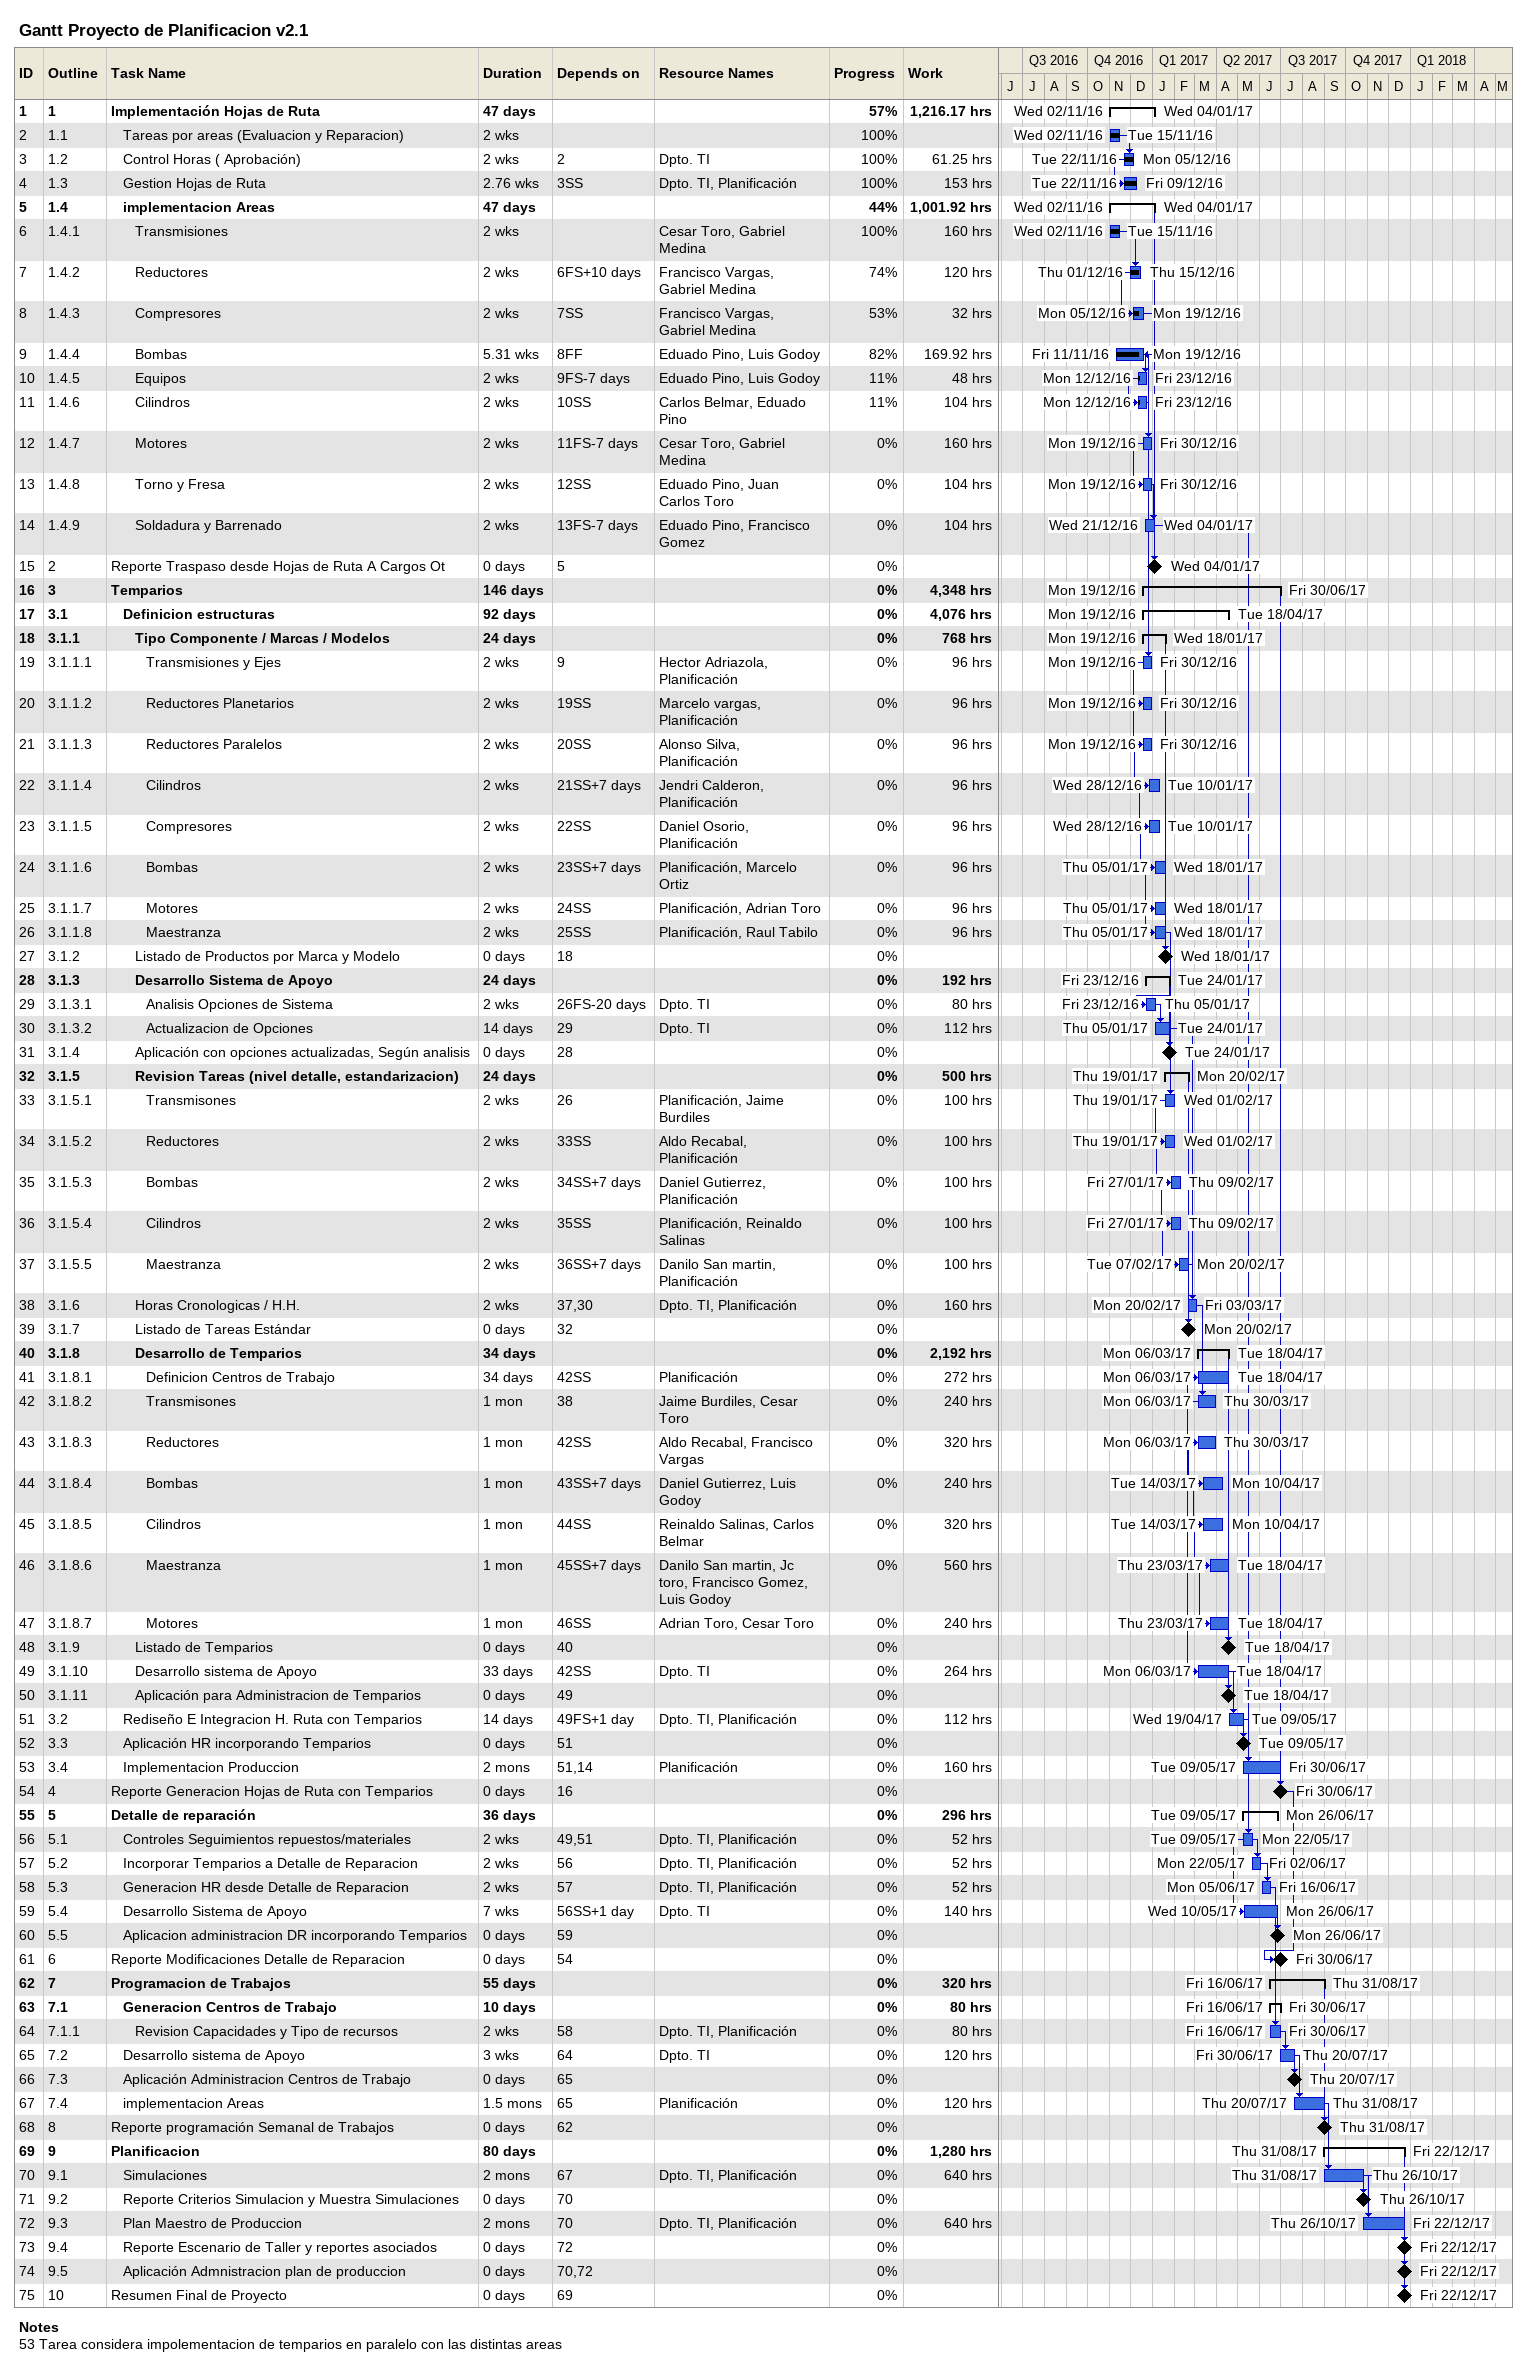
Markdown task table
Gantt Proyecto de Planificacion v2.1

| ID | WBS | Task | Duration | Start | Finish | Predecessors | Resources | % complete | Work (h) |
|---|---|---|---|---|---|---|---|---|---|
| 1 | 1 | **Implementación Hojas de Ruta** | 47d | 2016-11-02 | 2017-01-04 |  |  | 57 | 1216.17 |
| 2 | 1.1 | Tareas por areas (Evaluacion y Reparacion) | 2w | 2016-11-02 | 2016-11-15 |  |  | 100 |  |
| 3 | 1.2 | Control Horas ( Aprobación) | 2w | 2016-11-22 | 2016-12-05 | 2 | Dpto. TI | 100 | 61.25 |
| 4 | 1.3 | Gestion Hojas de Ruta | 2.76w | 2016-11-22 | 2016-12-09 | 3SS | Dpto. TI, Planificación | 100 | 153 |
| 5 | 1.4 | **implementacion Areas** | 47d | 2016-11-02 | 2017-01-04 |  |  | 44 | 1001.92 |
| 6 | 1.4.1 | Transmisiones | 2w | 2016-11-02 | 2016-11-15 |  | Cesar Toro, Gabriel Medina | 100 | 160 |
| 7 | 1.4.2 | Reductores | 2w | 2016-12-01 | 2016-12-15 | 6FS+10d | Francisco Vargas, Gabriel Medina | 74 | 120 |
| 8 | 1.4.3 | Compresores | 2w | 2016-12-05 | 2016-12-19 | 7SS | Francisco Vargas, Gabriel Medina | 53 | 32 |
| 9 | 1.4.4 | Bombas | 5.31w | 2016-11-11 | 2016-12-19 | 8FF | Eduado Pino, Luis Godoy | 82 | 169.92 |
| 10 | 1.4.5 | Equipos | 2w | 2016-12-12 | 2016-12-23 | 9FS-7d | Eduado Pino, Luis Godoy | 11 | 48 |
| 11 | 1.4.6 | Cilindros | 2w | 2016-12-12 | 2016-12-23 | 10SS | Carlos Belmar, Eduado Pino | 11 | 104 |
| 12 | 1.4.7 | Motores | 2w | 2016-12-19 | 2016-12-30 | 11FS-7d | Cesar Toro, Gabriel Medina | 0 | 160 |
| 13 | 1.4.8 | Torno y Fresa | 2w | 2016-12-19 | 2016-12-30 | 12SS | Eduado Pino, Juan Carlos Toro | 0 | 104 |
| 14 | 1.4.9 | Soldadura y Barrenado | 2w | 2016-12-21 | 2017-01-04 | 13FS-7d | Eduado Pino, Francisco Gomez | 0 | 104 |
| 15 | 2 | Reporte Traspaso desde Hojas de Ruta A Cargos Ot | 0d | 2017-01-04 | 2017-01-04 | 5 |  | 0 |  |
| 16 | 3 | **Temparios** | 146d | 2016-12-19 | 2017-06-30 |  |  | 0 | 4348 |
| 17 | 3.1 | **Definicion estructuras** | 92d | 2016-12-19 | 2017-04-18 |  |  | 0 | 4076 |
| 18 | 3.1.1 | **Tipo Componente / Marcas / Modelos** | 24d | 2016-12-19 | 2017-01-18 |  |  | 0 | 768 |
| 19 | 3.1.1.1 | Transmisiones y Ejes | 2w | 2016-12-19 | 2016-12-30 | 9 | Hector Adriazola, Planificación | 0 | 96 |
| 20 | 3.1.1.2 | Reductores Planetarios | 2w | 2016-12-19 | 2016-12-30 | 19SS | Marcelo vargas, Planificación | 0 | 96 |
| 21 | 3.1.1.3 | Reductores Paralelos | 2w | 2016-12-19 | 2016-12-30 | 20SS | Alonso Silva, Planificación | 0 | 96 |
| 22 | 3.1.1.4 | Cilindros | 2w | 2016-12-28 | 2017-01-10 | 21SS+7d | Jendri Calderon, Planificación | 0 | 96 |
| 23 | 3.1.1.5 | Compresores | 2w | 2016-12-28 | 2017-01-10 | 22SS | Daniel Osorio, Planificación | 0 | 96 |
| 24 | 3.1.1.6 | Bombas | 2w | 2017-01-05 | 2017-01-18 | 23SS+7d | Planificación, Marcelo Ortiz | 0 | 96 |
| 25 | 3.1.1.7 | Motores | 2w | 2017-01-05 | 2017-01-18 | 24SS | Planificación, Adrian Toro | 0 | 96 |
| 26 | 3.1.1.8 | Maestranza | 2w | 2017-01-05 | 2017-01-18 | 25SS | Planificación, Raul Tabilo | 0 | 96 |
| 27 | 3.1.2 | Listado de Productos por Marca y Modelo | 0d | 2017-01-18 | 2017-01-18 | 18 |  | 0 |  |
| 28 | 3.1.3 | **Desarrollo Sistema de Apoyo** | 24d | 2016-12-23 | 2017-01-24 |  |  | 0 | 192 |
| 29 | 3.1.3.1 | Analisis Opciones de Sistema | 2w | 2016-12-23 | 2017-01-05 | 26FS-20d | Dpto. TI | 0 | 80 |
| 30 | 3.1.3.2 | Actualizacion de Opciones | 14d | 2017-01-05 | 2017-01-24 | 29 | Dpto. TI | 0 | 112 |
| 31 | 3.1.4 | Aplicación con opciones actualizadas, Según analisis | 0d | 2017-01-24 | 2017-01-24 | 28 |  | 0 |  |
| 32 | 3.1.5 | **Revision Tareas (nivel detalle, estandarizacion)** | 24d | 2017-01-19 | 2017-02-20 |  |  | 0 | 500 |
| 33 | 3.1.5.1 | Transmisones | 2w | 2017-01-19 | 2017-02-01 | 26 | Planificación, Jaime Burdiles | 0 | 100 |
| 34 | 3.1.5.2 | Reductores | 2w | 2017-01-19 | 2017-02-01 | 33SS | Aldo Recabal, Planificación | 0 | 100 |
| 35 | 3.1.5.3 | Bombas | 2w | 2017-01-27 | 2017-02-09 | 34SS+7d | Daniel Gutierrez, Planificación | 0 | 100 |
| 36 | 3.1.5.4 | Cilindros | 2w | 2017-01-27 | 2017-02-09 | 35SS | Planificación, Reinaldo Salinas | 0 | 100 |
| 37 | 3.1.5.5 | Maestranza | 2w | 2017-02-07 | 2017-02-20 | 36SS+7d | Danilo San martin, Planificación | 0 | 100 |
| 38 | 3.1.6 | Horas Cronologicas / H.H. | 2w | 2017-02-20 | 2017-03-03 | 37, 30 | Dpto. TI, Planificación | 0 | 160 |
| 39 | 3.1.7 | Listado de Tareas Estándar | 0d | 2017-02-20 | 2017-02-20 | 32 |  | 0 |  |
| 40 | 3.1.8 | **Desarrollo de Temparios** | 34d | 2017-03-06 | 2017-04-18 |  |  | 0 | 2192 |
| 41 | 3.1.8.1 | Definicion Centros de Trabajo | 34d | 2017-03-06 | 2017-04-18 | 42SS | Planificación | 0 | 272 |
| 42 | 3.1.8.2 | Transmisones | 1mo | 2017-03-06 | 2017-03-30 | 38 | Jaime Burdiles, Cesar Toro | 0 | 240 |
| 43 | 3.1.8.3 | Reductores | 1mo | 2017-03-06 | 2017-03-30 | 42SS | Aldo Recabal, Francisco Vargas | 0 | 320 |
| 44 | 3.1.8.4 | Bombas | 1mo | 2017-03-14 | 2017-04-10 | 43SS+7d | Daniel Gutierrez, Luis Godoy | 0 | 240 |
| 45 | 3.1.8.5 | Cilindros | 1mo | 2017-03-14 | 2017-04-10 | 44SS | Reinaldo Salinas, Carlos Belmar | 0 | 320 |
| 46 | 3.1.8.6 | Maestranza | 1mo | 2017-03-23 | 2017-04-18 | 45SS+7d | Danilo San martin, Jc toro, Francisco Gomez, Luis Godoy | 0 | 560 |
| 47 | 3.1.8.7 | Motores | 1mo | 2017-03-23 | 2017-04-18 | 46SS | Adrian Toro, Cesar Toro | 0 | 240 |
| 48 | 3.1.9 | Listado de Temparios | 0d | 2017-04-18 | 2017-04-18 | 40 |  | 0 |  |
| 49 | 3.1.10 | Desarrollo sistema de Apoyo | 33d | 2017-03-06 | 2017-04-18 | 42SS | Dpto. TI | 0 | 264 |
| 50 | 3.1.11 | Aplicación para Administracion de Temparios | 0d | 2017-04-18 | 2017-04-18 | 49 |  | 0 |  |
| 51 | 3.2 | Rediseño E Integracion H. Ruta con Temparios | 14d | 2017-04-19 | 2017-05-09 | 49FS+1d | Dpto. TI, Planificación | 0 | 112 |
| 52 | 3.3 | Aplicación HR incorporando Temparios | 0d | 2017-05-09 | 2017-05-09 | 51 |  | 0 |  |
| 53 | 3.4 | Implementacion Produccion | 2mo | 2017-05-09 | 2017-06-30 | 51, 14 | Planificación | 0 | 160 |
| 54 | 4 | Reporte Generacion Hojas de Ruta con Temparios | 0d | 2017-06-30 | 2017-06-30 | 16 |  | 0 |  |
| 55 | 5 | **Detalle de reparación** | 36d | 2017-05-09 | 2017-06-26 |  |  | 0 | 296 |
| 56 | 5.1 | Controles Seguimientos repuestos/materiales | 2w | 2017-05-09 | 2017-05-22 | 49, 51 | Dpto. TI, Planificación | 0 | 52 |
| 57 | 5.2 | Incorporar Temparios a Detalle de Reparacion | 2w | 2017-05-22 | 2017-06-02 | 56 | Dpto. TI, Planificación | 0 | 52 |
| 58 | 5.3 | Generacion HR desde Detalle de Reparacion | 2w | 2017-06-05 | 2017-06-16 | 57 | Dpto. TI, Planificación | 0 | 52 |
| 59 | 5.4 | Desarrollo Sistema de Apoyo | 7w | 2017-05-10 | 2017-06-26 | 56SS+1d | Dpto. TI | 0 | 140 |
| 60 | 5.5 | Aplicacion administracion DR incorporando Temparios | 0d | 2017-06-26 | 2017-06-26 | 59 |  | 0 |  |
| 61 | 6 | Reporte Modificaciones Detalle de Reparacion | 0d | 2017-06-30 | 2017-06-30 | 54 |  | 0 |  |
| 62 | 7 | **Programacion de Trabajos** | 55d | 2017-06-16 | 2017-08-31 |  |  | 0 | 320 |
| 63 | 7.1 | **Generacion Centros de Trabajo** | 10d | 2017-06-16 | 2017-06-30 |  |  | 0 | 80 |
| 64 | 7.1.1 | Revision Capacidades y Tipo de recursos | 2w | 2017-06-16 | 2017-06-30 | 58 | Dpto. TI, Planificación | 0 | 80 |
| 65 | 7.2 | Desarrollo sistema de Apoyo | 3w | 2017-06-30 | 2017-07-20 | 64 | Dpto. TI | 0 | 120 |
| 66 | 7.3 | Aplicación Administracion Centros de Trabajo | 0d | 2017-07-20 | 2017-07-20 | 65 |  | 0 |  |
| 67 | 7.4 | implementacion Areas | 1.5mo | 2017-07-20 | 2017-08-31 | 65 | Planificación | 0 | 120 |
| 68 | 8 | Reporte programación Semanal de Trabajos | 0d | 2017-08-31 | 2017-08-31 | 62 |  | 0 |  |
| 69 | 9 | **Planificacion** | 80d | 2017-08-31 | 2017-12-22 |  |  | 0 | 1280 |
| 70 | 9.1 | Simulaciones | 2mo | 2017-08-31 | 2017-10-26 | 67 | Dpto. TI, Planificación | 0 | 640 |
| 71 | 9.2 | Reporte Criterios Simulacion y Muestra Simulaciones | 0d | 2017-10-26 | 2017-10-26 | 70 |  | 0 |  |
| 72 | 9.3 | Plan Maestro de Produccion | 2mo | 2017-10-26 | 2017-12-22 | 70 | Dpto. TI, Planificación | 0 | 640 |
| 73 | 9.4 | Reporte Escenario de Taller y reportes asociados | 0d | 2017-12-22 | 2017-12-22 | 72 |  | 0 |  |
| 74 | 9.5 | Aplicación Admnistracion plan de produccion | 0d | 2017-12-22 | 2017-12-22 | 70, 72 |  | 0 |  |
| 75 | 10 | Resumen Final de Proyecto | 0d | 2017-12-22 | 2017-12-22 | 69 |  | 0 |  |

Notes
- 53: Tarea considera impolementacion de temparios en paralelo con las distintas areas
